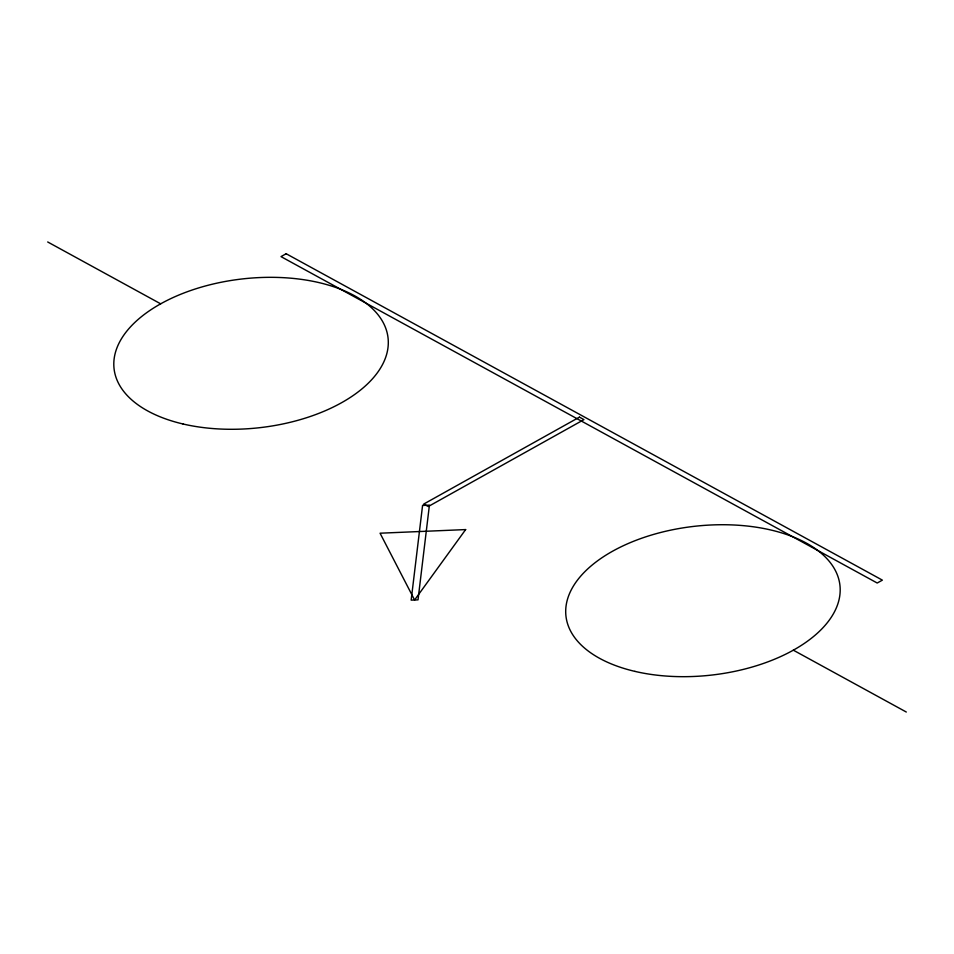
<?xml version="1.0" encoding="UTF-8"?>
<svg xmlns="http://www.w3.org/2000/svg" width="954" height="954" viewBox="0 0 954 954"><rect width="100%" height="100%" fill="white"/><g stroke="black" fill="none" stroke-linecap="round" stroke-linejoin="round"><path stroke-width="1.43" d="M47.7 241.97L160.677 303.825M793.323 650.175L906.3 712.03M422.574 505.441L411.162 600.138L418.019 599.851L429.419 505.143L422.574 505.441M465.647 529.577L414.596 599.994L380.062 533.203L465.647 529.577M286.164 253.728L281.001 256.614L877.215 583.025L882.378 580.139L286.164 253.728M579.436 417.136L423.743 504.058L428.263 506.526L583.955 419.617L579.436 417.136M183.001 423.981A137.853 74.877 -6.4 0 0 388.302 342.128A137.853 74.877 -6.4 0 0 181.856 293.808A137.853 74.877 -6.4 0 0 183.001 423.981M634.899 671.377A137.853 74.877 -6.4 0 0 840.188 589.524A137.853 74.877 -6.4 0 0 633.754 541.204A137.853 74.877 -6.4 0 0 634.899 671.377"/></g></svg>
